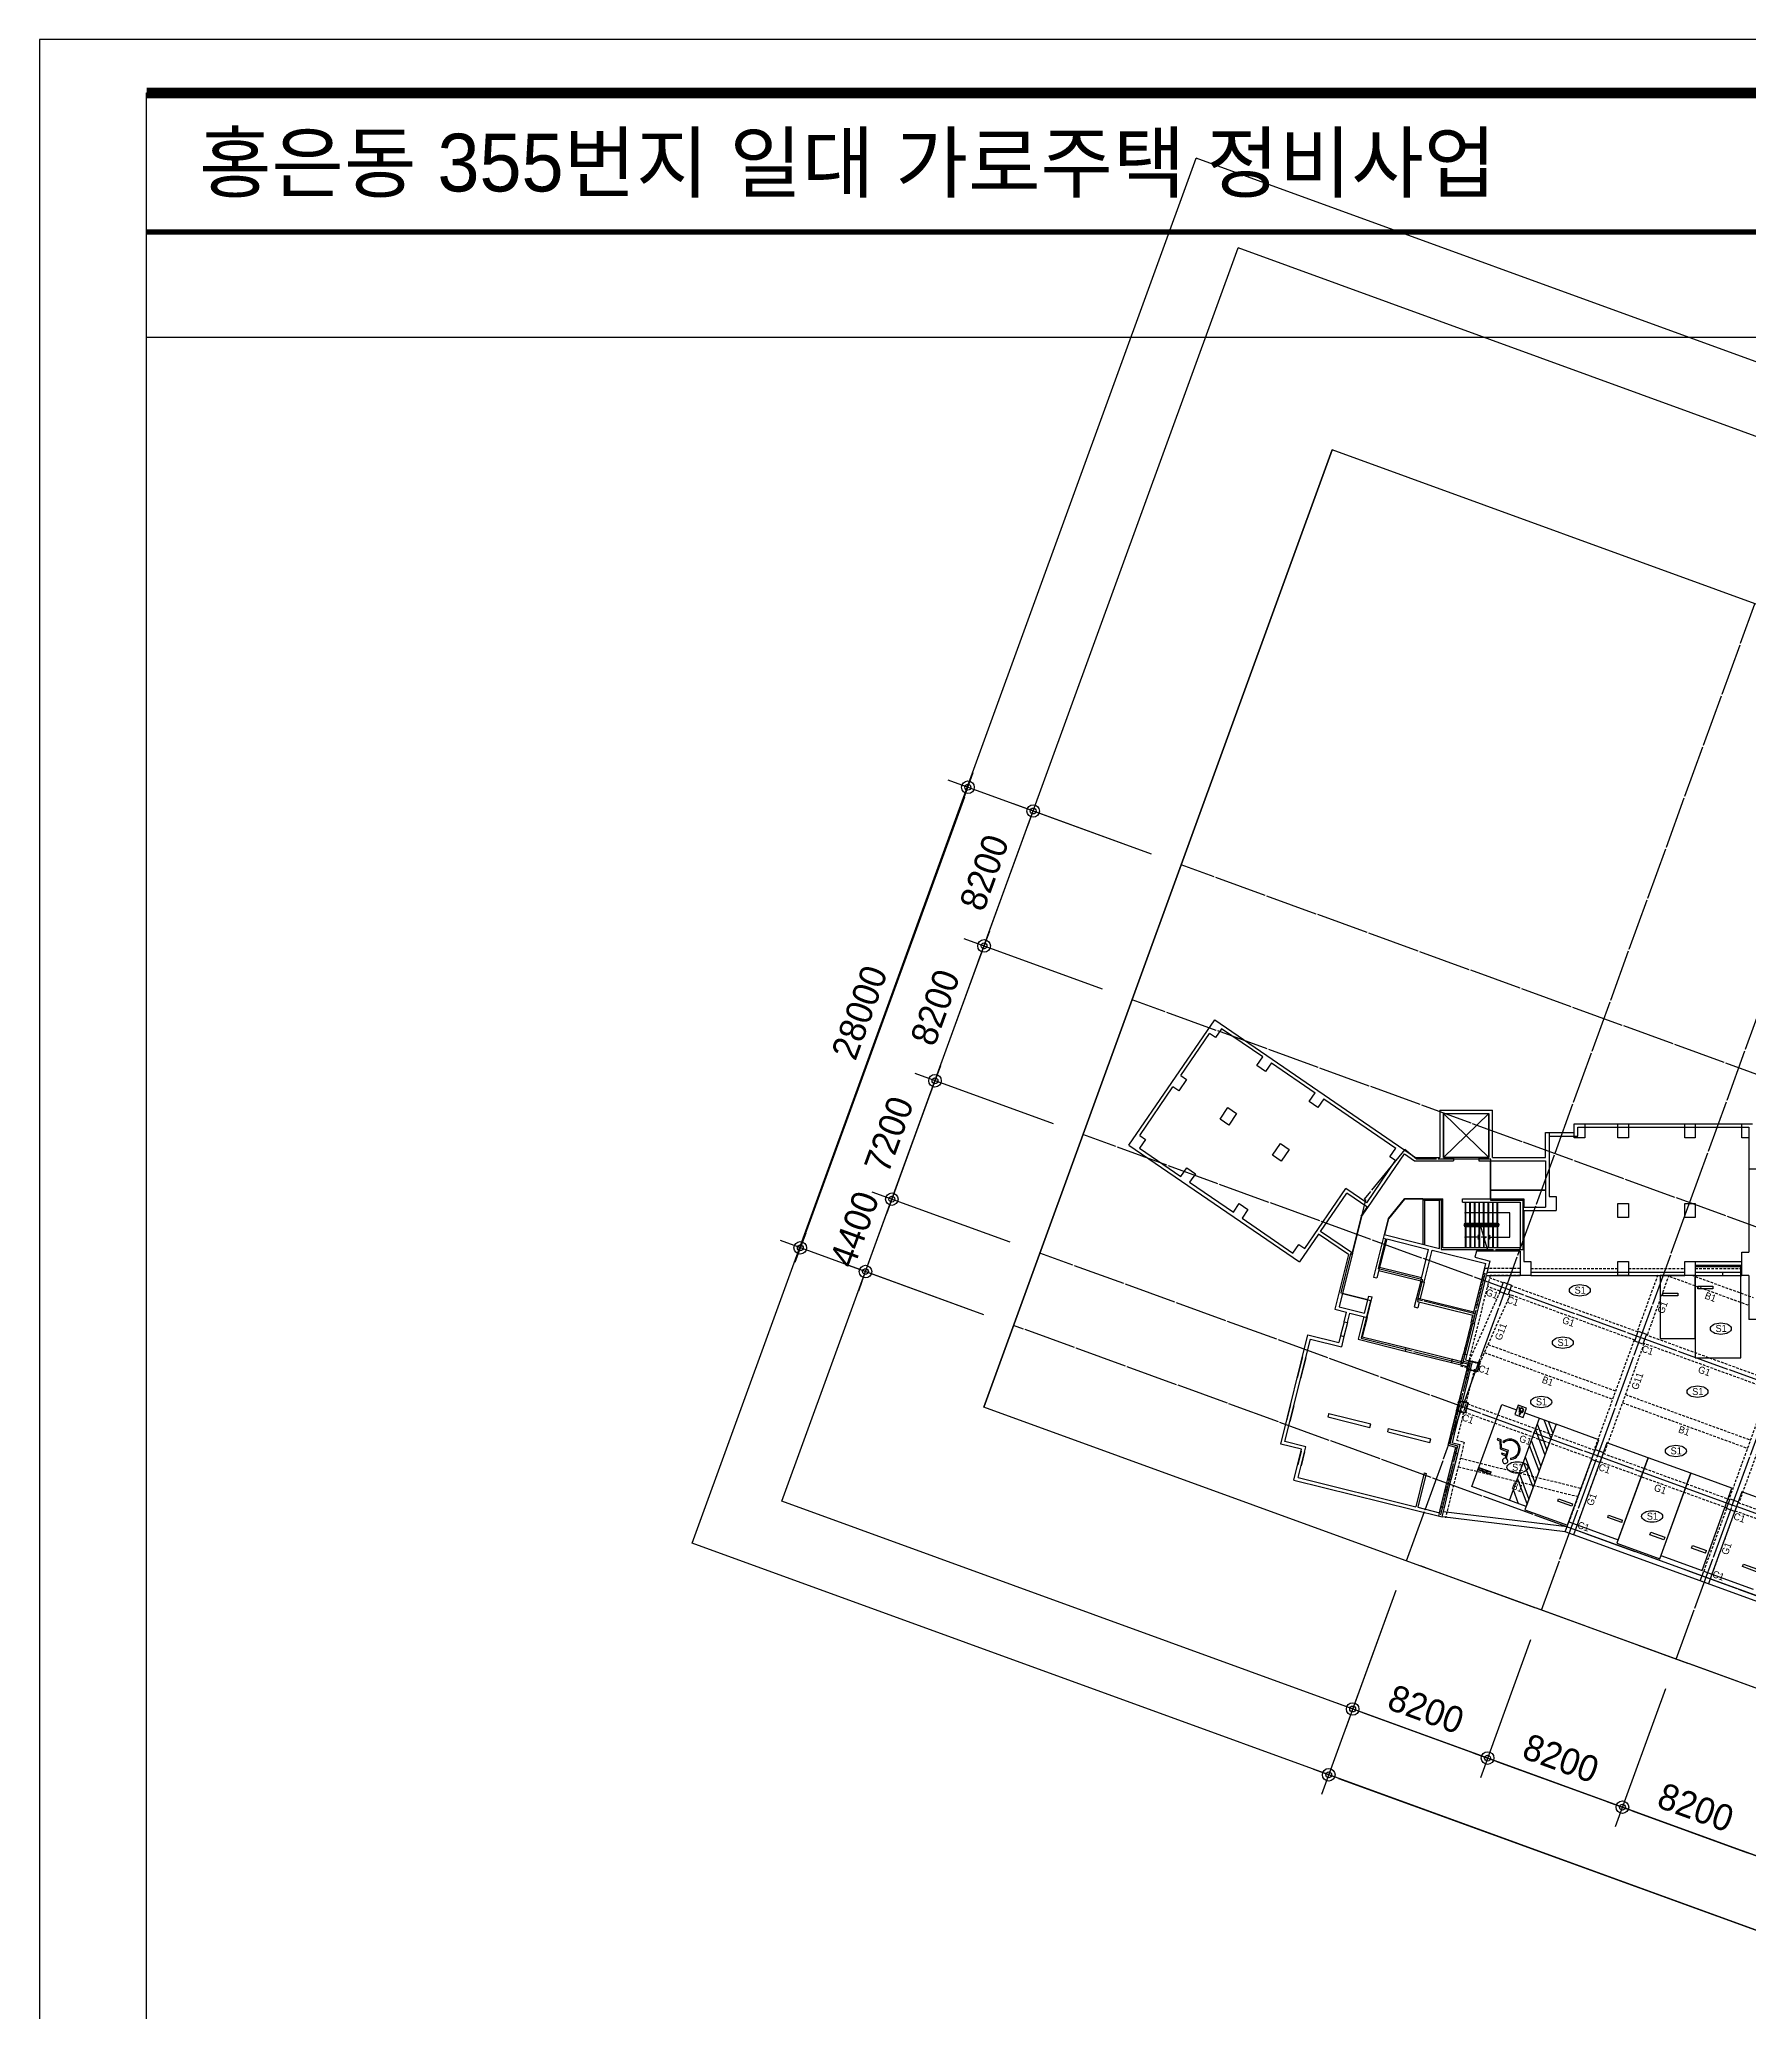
# Model space of a CAD drawing. Extents: x -1102843 to -854660, y -1929973 to -1754472.
# Drawn here: x -1102843 to -1005145, y -1867195 to -1754472 of the extents above; entities that cross this region are included whole.
import ezdxf
from ezdxf.enums import TextEntityAlignment as Align

# ---------------------------------------------------------------- set-up
doc = ezdxf.new("R2010")
doc.units = 0
doc.header["$LTSCALE"] = 100
doc.header["$MEASUREMENT"] = 0
for name, pattern in [('CEN', [62, 60, -1, 0, -1]), ('HID', [2.3, 1.5, -0.8]), ('HIDDEN', [0.375, 0.25, -0.125])]:
    doc.linetypes.add(name, pattern=pattern)
doc.layers.get('0').update_dxf_attribs({"linetype": 'CONTINUOUS'})
for name, color, linetype in [('!!0-BEAM', 6, 'HID'), ('!!0-BEAM-N', 1, 'HIDDEN'), ('!!0-Cen', 174, 'CEN'), ('!!0-COLUMN', 41, 'CONTINUOUS'), ('!!0-COLUMN-N', 2, 'CONTINUOUS'), ('!!0-END', 253, 'CONTINUOUS'), ('!!0-GIRDER', 3, 'HID'), ('!!0-GIRDER-N', 3, 'CONTINUOUS'), ('!!0-OPEN', 1, 'CONTINUOUS'), ('!!0-WALL', 2, 'CONTINUOUS'), ('000_주차라인', 251, 'CONTINUOUS'), ('7DIM', 7, 'CONTINUOUS'), ('Dim', 7, 'CONTINUOUS'), ('T-text', 3, 'CONTINUOUS'), ('TITLE-BOX', 5, 'CONTINUOUS')]:
    doc.layers.add(name, color=color, linetype=linetype)
for name, color, linetype, plot in [('!!0-비내력(경량_출력금지)', 91, 'CONTINUOUS', False), ('!!0-비내력벽(조적_출력금지)', 92, 'CONTINUOUS', False), ('DEFPOINT', 135, 'CONTINUOUS', False)]:
    doc.layers.add(name, color=color, linetype=linetype, plot=plot)
doc.layers.add('!!0-하부골조', color=5, linetype='HIDDEN', lineweight=50)
doc.styles.add('굴림', font='Gulim.ttf')

msp = doc.modelspace()

# ---------------------------------------------------------------- linework, layer by layer
at = {"layer": '!!0-BEAM'}
for p, q in [((-1009924, -1825064, 0), (-1005177, -1826792, 0)), ((-1008462, -1825064, 0), (-1004935, -1826348, 0)), ((-1020293, -1829485, 0), (-1012968, -1832150, 0)), ((-1020089, -1829027, 0), (-1012797, -1831681, 0)), ((-1012404, -1832356, 0), (-1005263, -1834955, 0)), ((-1012233, -1831886, 0), (-1005092, -1834485, 0)), ((-1014921, -1837739, 0), (-1021796, -1836025, 0)), ((-1014800, -1837254, 0), (-1021675, -1835540, 0))]:
    msp.add_line(p, q, dxfattribs=at)
at = {"layer": '!!0-Cen', "ltscale": 0.5}
for p, q in [((-1024741, -1841397, 0), (-1004835, -1786707, 0)), ((-1017035, -1844201, 0), (-997130, -1789511, 0)), ((-1009330, -1847006, 0), (-989424, -1792316, 0)), ((-904640, -1850029, 0), (-1037616, -1801630, 0)), ((-907445, -1857735, 0), (-1040421, -1809335, 0)), ((-910249, -1865440, 0), (-1043225, -1817041, 0)), ((-1024836, -1817898, 0), (-1027153, -1820718, 0)), ((-1024174, -1818442, 0), (-1024836, -1817898, 0)), ((-1019934, -1818442, 0), (-1024174, -1818442, 0)), ((-1019934, -1820802, 0), (-1019934, -1818442, 0)), ((-1027088, -1820772, 0), (-1027864, -1823887, 0)), ((-1027153, -1820718, 0), (-1027088, -1820772, 0)), ((-1025777, -1821840, 0), (-1024855, -1820717, 0)), ((-1024855, -1820717, 0), (-1023767, -1820717, 0)), ((-1023767, -1820717, 0), (-1023767, -1820767, 0)), ((-1023767, -1820767, 0), (-1022767, -1820767, 0)), ((-1022767, -1820767, 0), (-1022767, -1823602, 0)), ((-1018087, -1820802, 0), (-1019934, -1820802, 0)), ((-1018087, -1820802, 0), (-1018087, -1823602, 0)), ((-1018087, -1823602, 0), (-1018087, -1820802, 0)), ((-1026059, -1822972, 0), (-1025777, -1821840, 0)), ((-912712, -1872206, 0), (-1045688, -1823807, 0)), ((-1027937, -1823827, 0), (-1028500, -1826084, 0)), ((-1027864, -1823887, 0), (-1027937, -1823827, 0)), ((-1026343, -1824710, 0), (-1025919, -1823007, 0)), ((-1025919, -1823007, 0), (-1026059, -1822972, 0)), ((-1022767, -1823602, 0), (-1018087, -1823602, 0)), ((-1023811, -1825341, 0), (-1026343, -1824710, 0)), ((-1028500, -1826084, 0), (-1026792, -1826509, 0)), ((-1024093, -1826471, 0), (-1023811, -1825341, 0)), ((-1021493, -1829974), (-1020250, -1824992)), ((-1026792, -1826509, 0), (-1027331, -1828673, 0)), ((-1020823, -1827287, 0), (-1024093, -1826471, 0)), ((-991281, -1848291, 0), (-1047193, -1827941, 0)), ((-1021529, -1830120, 0), (-1020823, -1827287, 0)), ((-1027331, -1828673, 0), (-1021529, -1830120, 0)), ((-1022242, -1834714), (-1021085, -1830076)), ((-1021493, -1829974), (-1021085, -1830076)), ((-1022787, -1838762), (-1021805, -1834823)), ((-1022242, -1834714), (-1021805, -1834823)), ((-918358, -1880117, 0), (-1023951, -1841684, 0))]:
    msp.add_line(p, q, dxfattribs=at)
at = {"layer": '!!0-COLUMN'}
for p, q in [((-1035659, -1811482, 0), (-1035989, -1811256, 0)), ((-1035320, -1810986, 0), (-1035659, -1811482, 0)), ((-1037633, -1813657, 0), (-1037303, -1813883, 0)), ((-1033299, -1813097, 0), (-1032960, -1812602, 0)), ((-1032804, -1813436, 0), (-1033299, -1813097, 0)), ((-1032465, -1812941, 0), (-1032804, -1813436, 0)), ((-1037755, -1814543, 0), (-1038085, -1814317, 0)), ((-1037303, -1813883, 0), (-1037755, -1814543, 0)), ((-1030304, -1815148, 0), (-1029965, -1814653, 0)), ((-1035395, -1816158, 0), (-1034943, -1815498, 0)), ((-1034943, -1815498, 0), (-1034448, -1815837, 0)), ((-1034448, -1815837, 0), (-1034900, -1816497, 0)), ((-1029808, -1815487, 0), (-1030304, -1815148, 0)), ((-1029469, -1814992, 0), (-1029808, -1815487, 0)), ((-1039983, -1817089, 0), (-1039653, -1817315, 0)), ((-1034900, -1816497, 0), (-1035395, -1816158, 0)), ((-1015157, -1817222, 0), (-1015157, -1816422, 0)), ((-1015157, -1816422, 0), (-1014557, -1816422, 0)), ((-1014557, -1816422, 0), (-1014557, -1817222, 0)), ((-1012667, -1816422, 0), (-1012067, -1816422, 0)), ((-1012667, -1817222, 0), (-1012667, -1816422, 0)), ((-1012067, -1816422, 0), (-1012067, -1817222, 0)), ((-1008847, -1816422, 0), (-1008247, -1816422, 0)), ((-1008847, -1817222, 0), (-1008847, -1816422, 0)), ((-1008247, -1816422, 0), (-1008247, -1817222, 0)), ((-1005577, -1817222, 0), (-1005577, -1816422, 0)), ((-1005577, -1816422, 0), (-1004977, -1816422, 0)), ((-1039653, -1817315, 0), (-1039992, -1817810, 0)), ((-1032399, -1818209, 0), (-1031947, -1817549, 0)), ((-1031904, -1818548, 0), (-1032399, -1818209, 0)), ((-1031947, -1817549, 0), (-1031452, -1817888, 0)), ((-1031452, -1817888, 0), (-1031904, -1818548, 0)), ((-1025699, -1818300, 0), (-1025360, -1817805, 0)), ((-1014557, -1817222, 0), (-1015157, -1817222, 0)), ((-1012067, -1817222, 0), (-1012667, -1817222, 0)), ((-1008247, -1817222, 0), (-1008847, -1817222, 0)), ((-1005177, -1817222, 0), (-1005577, -1817222, 0)), ((-1037632, -1819426, 0), (-1037293, -1818931, 0)), ((-1037293, -1818931, 0), (-1036798, -1819270, 0)), ((-1036798, -1819270, 0), (-1037137, -1819765, 0)), ((-1025369, -1818526, 0), (-1025699, -1818300, 0)), ((-1034636, -1821477, 0), (-1034298, -1820982, 0)), ((-1034298, -1820982, 0), (-1033802, -1821321, 0)), ((-1033802, -1821321, 0), (-1034141, -1821816, 0)), ((-1016597, -1820582, 0), (-1016197, -1820582, 0)), ((-1016197, -1820582, 0), (-1016197, -1821382, 0)), ((-1012667, -1820982, 0), (-1012067, -1820982, 0)), ((-1012667, -1821782, 0), (-1012667, -1820982, 0)), ((-1012067, -1820982, 0), (-1012067, -1821782, 0)), ((-1008847, -1820982, 0), (-1008247, -1820982, 0)), ((-1008847, -1821782, 0), (-1008847, -1820982, 0)), ((-1008247, -1820982, 0), (-1008247, -1821782, 0)), ((-1012067, -1821782, 0), (-1012667, -1821782, 0)), ((-1008247, -1821782, 0), (-1008847, -1821782, 0)), ((-1031229, -1823810, 0), (-1030890, -1823315, 0)), ((-1030890, -1823315, 0), (-1030560, -1823541, 0)), ((-1005577, -1825092, 0), (-1005577, -1823752, 0)), ((-1005577, -1823752, 0), (-1005177, -1823752, 0)), ((-1018047, -1824292, 0), (-1017647, -1824292, 0)), ((-1017647, -1824292, 0), (-1017647, -1825092, 0)), ((-1012667, -1824292, 0), (-1012067, -1824292, 0)), ((-1012667, -1825092, 0), (-1012667, -1824292, 0)), ((-1012067, -1824292, 0), (-1012067, -1825092, 0)), ((-1008847, -1824292, 0), (-1008247, -1824292, 0)), ((-1008847, -1825092, 0), (-1008847, -1824292, 0)), ((-1008247, -1824292, 0), (-1008247, -1825092, 0)), ((-1019413, -1826027, 0), (-1019207, -1825463, 0)), ((-1018943, -1826198, 0), (-1019413, -1826027, 0)), ((-1019207, -1825463, 0), (-1018738, -1825634, 0)), ((-1018738, -1825634, 0), (-1018943, -1826198, 0)), ((-1017647, -1825092, 0), (-1018247, -1825092, 0)), ((-1012067, -1825092, 0), (-1012667, -1825092, 0)), ((-1008247, -1825092, 0), (-1008847, -1825092, 0)), ((-1005177, -1825092, 0), (-1005577, -1825092, 0)), ((-1011707, -1828832, 0), (-1011502, -1828268, 0)), ((-1011502, -1828268, 0), (-1011032, -1828439, 0)), ((-1004577, -1827592, 0), (-1005177, -1827592, 0)), ((-1011237, -1829003, 0), (-1011707, -1828832, 0)), ((-1011032, -1828439, 0), (-1011237, -1829003, 0)), ((-1014170, -1835597, 0), (-1013964, -1835034, 0)), ((-1013964, -1835034, 0), (-1013495, -1835205, 0)), ((-1013700, -1835768, 0), (-1014170, -1835597, 0)), ((-1013495, -1835205, 0), (-1013700, -1835768, 0)), ((-1015675, -1839732, 0), (-1015469, -1839168, 0)), ((-1015469, -1839168, 0), (-1014999, -1839339, 0)), ((-1014999, -1839339, 0), (-1015205, -1839903, 0)), ((-1015205, -1839903, 0), (-1015675, -1839732, 0)), ((-1007969, -1842537, 0), (-1007764, -1841973, 0)), ((-1007499, -1842708, 0), (-1007969, -1842537, 0)), ((-1007764, -1841973, 0), (-1007294, -1842144, 0)), ((-1007294, -1842144, 0), (-1007499, -1842708, 0))]:
    msp.add_line(p, q, dxfattribs=at)
at = {"layer": '!!0-END'}
for p, q in [((-1022634, -1815842, 0), (-1020034, -1815842, 0)), ((-1022634, -1818342, 0), (-1022634, -1815842, 0)), ((-1020034, -1815842, 0), (-1020034, -1818342, 0)), ((-1020034, -1818342, 0), (-1022634, -1818342, 0)), ((-1021367, -1820952, 0), (-1021397, -1820952, 0)), ((-1021397, -1820952, 0), (-1021397, -1822052, 0)), ((-1021367, -1820902, 0), (-1021367, -1822102, 0)), ((-1018835, -1821502, 0), (-1021367, -1821502, 0)), ((-1021107, -1820952, 0), (-1021137, -1820952, 0)), ((-1021137, -1820952, 0), (-1021137, -1822052, 0)), ((-1021107, -1820902, 0), (-1021107, -1822102, 0)), ((-1020847, -1820952, 0), (-1020877, -1820952, 0)), ((-1020877, -1820952, 0), (-1020877, -1822052, 0)), ((-1020847, -1820902, 0), (-1020847, -1822102, 0)), ((-1020587, -1820952, 0), (-1020617, -1820952, 0)), ((-1020617, -1820952, 0), (-1020617, -1822052, 0)), ((-1020587, -1820902, 0), (-1020587, -1822102, 0)), ((-1020327, -1820952, 0), (-1020357, -1820952, 0)), ((-1020357, -1820952, 0), (-1020357, -1822052, 0)), ((-1020327, -1820902, 0), (-1020327, -1822102, 0)), ((-1020067, -1820952, 0), (-1020097, -1820952, 0)), ((-1020097, -1820952, 0), (-1020097, -1822052, 0)), ((-1020067, -1820902, 0), (-1020067, -1822102, 0)), ((-1019807, -1820952, 0), (-1019837, -1820952, 0)), ((-1019837, -1820952, 0), (-1019837, -1822052, 0)), ((-1019807, -1820902, 0), (-1019807, -1822102, 0)), ((-1019547, -1820952, 0), (-1019577, -1820952, 0)), ((-1019577, -1820952, 0), (-1019577, -1822052, 0)), ((-1019547, -1820902, 0), (-1019547, -1822102, 0)), ((-1018835, -1822902, 0), (-1018835, -1821502, 0)), ((-1021397, -1822052, 0), (-1021367, -1822052, 0)), ((-1021367, -1822102, 0), (-1019547, -1822102, 0)), ((-1021367, -1822252, 0), (-1021367, -1822152, 0)), ((-1021367, -1822152, 0), (-1019547, -1822152, 0)), ((-1019547, -1822177, 0), (-1021367, -1822177, 0)), ((-1019547, -1822227, 0), (-1021367, -1822227, 0)), ((-1019547, -1822252, 0), (-1021367, -1822252, 0)), ((-1019547, -1822302, 0), (-1021367, -1822302, 0)), ((-1021367, -1823502, 0), (-1021367, -1822302, 0)), ((-1021337, -1822352, 0), (-1021367, -1822352, 0)), ((-1021337, -1823452, 0), (-1021337, -1822352, 0)), ((-1021137, -1822052, 0), (-1021107, -1822052, 0)), ((-1021107, -1822177, 0), (-1021107, -1822152, 0)), ((-1021107, -1822227, 0), (-1021107, -1822252, 0)), ((-1021107, -1823502, 0), (-1021107, -1822302, 0)), ((-1021077, -1822352, 0), (-1021107, -1822352, 0)), ((-1021077, -1823452, 0), (-1021077, -1822352, 0)), ((-1020877, -1822052, 0), (-1020847, -1822052, 0)), ((-1020847, -1822177, 0), (-1020847, -1822152, 0)), ((-1020847, -1822227, 0), (-1020847, -1822252, 0)), ((-1020847, -1823502, 0), (-1020847, -1822302, 0)), ((-1020817, -1822352, 0), (-1020847, -1822352, 0)), ((-1020817, -1823452, 0), (-1020817, -1822352, 0)), ((-1020617, -1822052, 0), (-1020587, -1822052, 0)), ((-1020587, -1822177, 0), (-1020587, -1822152, 0)), ((-1020587, -1822227, 0), (-1020587, -1822252, 0)), ((-1020587, -1823502, 0), (-1020587, -1822302, 0)), ((-1020557, -1822352, 0), (-1020587, -1822352, 0)), ((-1020557, -1823452, 0), (-1020557, -1822352, 0)), ((-1020333, -1822852, 0), (-1020538, -1822177, 0)), ((-1020357, -1822052, 0), (-1020327, -1822052, 0)), ((-1020327, -1822177, 0), (-1020327, -1822152, 0)), ((-1020327, -1822227, 0), (-1020327, -1822252, 0)), ((-1020327, -1823502, 0), (-1020327, -1822302, 0)), ((-1020297, -1822352, 0), (-1020327, -1822352, 0)), ((-1020297, -1823452, 0), (-1020297, -1822352, 0)), ((-1020097, -1822052, 0), (-1020067, -1822052, 0)), ((-1020067, -1822177, 0), (-1020067, -1822152, 0)), ((-1020067, -1822227, 0), (-1020067, -1822252, 0)), ((-1020067, -1823502, 0), (-1020067, -1822302, 0)), ((-1020037, -1822352, 0), (-1020067, -1822352, 0)), ((-1020037, -1823452, 0), (-1020037, -1822352, 0)), ((-1019837, -1822052, 0), (-1019807, -1822052, 0)), ((-1019807, -1822177, 0), (-1019807, -1822152, 0)), ((-1019807, -1822227, 0), (-1019807, -1822252, 0)), ((-1019807, -1823502, 0), (-1019807, -1822302, 0)), ((-1019777, -1822352, 0), (-1019807, -1822352, 0)), ((-1019777, -1823452, 0), (-1019777, -1822352, 0)), ((-1019577, -1822052, 0), (-1019547, -1822052, 0)), ((-1019547, -1822152, 0), (-1019547, -1822252, 0)), ((-1019547, -1823502, 0), (-1019547, -1822302, 0)), ((-1019517, -1822352, 0), (-1019547, -1822352, 0)), ((-1019517, -1823452, 0), (-1019517, -1822352, 0)), ((-1020587, -1822902, 0), (-1021367, -1822902, 0)), ((-1021367, -1823452, 0), (-1021337, -1823452, 0)), ((-1021107, -1823452, 0), (-1021077, -1823452, 0)), ((-1020847, -1823452, 0), (-1020817, -1823452, 0)), ((-1020637, -1822790, 0), (-1020665, -1822802, 0)), ((-1020665, -1822802, 0), (-1020620, -1822902, 0)), ((-1020620, -1822902, 0), (-1020665, -1823001, 0)), ((-1020665, -1823001, 0), (-1020637, -1823014, 0)), ((-1020587, -1822902, 0), (-1020637, -1822790, 0)), ((-1020637, -1823014, 0), (-1020587, -1822902, 0)), ((-1020587, -1823452, 0), (-1020557, -1823452, 0)), ((-1020467, -1822902, 0), (-1020333, -1822852, 0)), ((-1020167, -1822902, 0), (-1020467, -1822902, 0)), ((-1020327, -1823452, 0), (-1020297, -1823452, 0)), ((-1020302, -1822952, 0), (-1020167, -1822902, 0)), ((-1020112, -1823577, 0), (-1020302, -1822952, 0)), ((-1020067, -1822902, 0), (-1020017, -1822790, 0)), ((-1020067, -1822902, 0), (-1018835, -1822902, 0)), ((-1020017, -1823014, 0), (-1020067, -1822902, 0)), ((-1020067, -1823452, 0), (-1020037, -1823452, 0)), ((-1019990, -1822802, 0), (-1020035, -1822902, 0)), ((-1020035, -1822902, 0), (-1019990, -1823001, 0)), ((-1020017, -1822790, 0), (-1019990, -1822802, 0)), ((-1019990, -1823001, 0), (-1020017, -1823014, 0)), ((-1019807, -1823452, 0), (-1019777, -1823452, 0)), ((-1019547, -1823452, 0), (-1019517, -1823452, 0))]:
    msp.add_line(p, q, dxfattribs=at)
for centre in [(-1021367, -1821502, 0), (-1021367, -1822902, 0)]:
    msp.add_circle(centre, 30, dxfattribs=at)
for centre, radius, start, end in [((-1021367, -1822202, 0), 100, 90, 270), ((-1021367, -1822202, 0), 50, 90, 270), ((-1019547, -1822202, 0), 100, 270, 90), ((-1019547, -1822202, 0), 50, 270, 90)]:
    msp.add_arc(centre, radius, start, end, dxfattribs=at)
at = {"layer": '!!0-GIRDER'}
for p, q in [((-1020279, -1824692, 0), (-1021662, -1830241, 0)), ((-1018247, -1824692, 0), (-1020279, -1824692, 0)), ((-1017647, -1824692, 0), (-1012667, -1824692, 0)), ((-1012067, -1824692, 0), (-1008847, -1824692, 0)), ((-1008247, -1824692, 0), (-1005577, -1824692, 0)), ((-1019966, -1825092, 0), (-1021178, -1829950, 0)), ((-1019413, -1826027, 0), (-1021158, -1829955, 0)), ((-1019395, -1825980, 0), (-1020122, -1825716, 0)), ((-1019224, -1825510, 0), (-1020000, -1825228, 0)), ((-1018247, -1825092, 0), (-1019966, -1825092, 0)), ((-1011519, -1828315, 0), (-1018755, -1825681, 0)), ((-1017647, -1825092, 0), (-1012667, -1825092, 0)), ((-1012067, -1825092, 0), (-1008847, -1825092, 0)), ((-1010390, -1825067, 0), (-1011566, -1828298, 0)), ((-1009751, -1825067, 0), (-1011002, -1828503, 0)), ((-1008247, -1825092, 0), (-1005577, -1825092, 0)), ((-1018827, -1826187, 0), (-1020589, -1830151, 0)), ((-1011690, -1828785, 0), (-1018926, -1826151, 0)), ((-1011737, -1828768, 0), (-1014029, -1835063, 0)), ((-1011173, -1828973, 0), (-1013465, -1835269, 0)), ((-1003985, -1831589, 0), (-1011220, -1828956, 0)), ((-1003813, -1831119, 0), (-1011049, -1828486, 0)), ((-1021279, -1830440, 0), (-1022363, -1834787, 0)), ((-1020867, -1830440, 0), (-1021878, -1834495, 0)), ((-1021662, -1830241, 0), (-1021255, -1830343, 0)), ((-1021178, -1829950, 0), (-1020770, -1830051, 0)), ((-1004031, -1831572, 0), (-1006323, -1837868, 0)), ((-1013982, -1835081, 0), (-1021260, -1832431, 0)), ((-1003468, -1831777, 0), (-1005759, -1838073, 0)), ((-1014153, -1835550, 0), (-1021382, -1832919)), ((-1021926, -1834896, 0), (-1022908, -1838835, 0)), ((-1021441, -1834604, 0), (-1022520, -1838932, 0)), ((-1022363, -1834787, 0), (-1021926, -1834896, 0)), ((-1021878, -1834495, 0), (-1021441, -1834604, 0)), ((-1014170, -1835597, 0), (-1015469, -1839168, 0)), ((-1013700, -1835768, 0), (-1014999, -1839339, 0)), ((-1013683, -1835721, 0), (-1006447, -1838355, 0)), ((-1013512, -1835252, 0), (-1006276, -1837885, 0)), ((-1006464, -1838402, 0), (-1007764, -1841973, 0)), ((-1005806, -1838056, 0), (-998571, -1840690, 0)), ((-1005994, -1838573, 0), (-1007294, -1842144, 0)), ((-1005977, -1838526, 0), (-998742, -1841160, 0))]:
    msp.add_line(p, q, dxfattribs=at)
at = {"layer": '!!0-OPEN'}
for p, q in [((-1020034, -1818342, 0), (-1022634, -1815842, 0)), ((-1022634, -1818342, 0), (-1020034, -1815842, 0))]:
    msp.add_line(p, q, dxfattribs=at)
at = {"layer": '!!0-WALL'}
for p, q in [((-1040600, -1817636, 0), (-1035702, -1810482, 0)), ((-1037633, -1813657, 0), (-1035989, -1811256, 0)), ((-1035702, -1810482, 0), (-1024222, -1818342, 0)), ((-1032960, -1812602, 0), (-1035320, -1810986, 0)), ((-1032465, -1812941, 0), (-1029965, -1814653, 0)), ((-1039983, -1817089, 0), (-1038085, -1814317, 0)), ((-1029469, -1814992, 0), (-1025360, -1817805, 0)), ((-1022834, -1815642, 0), (-1022834, -1818342, 0)), ((-1022834, -1815642, 0), (-1019834, -1815642, 0)), ((-1022634, -1815842, 0), (-1022634, -1818342, 0)), ((-1022634, -1815842, 0), (-1020034, -1815842, 0)), ((-1020034, -1818342, 0), (-1020034, -1815842, 0)), ((-1019834, -1818342, 0), (-1019834, -1815642, 0)), ((-1016797, -1818342, 0), (-1016797, -1816922, 0)), ((-1016797, -1816922, 0), (-1016597, -1816922, 0)), ((-1016597, -1816922), (-1015157, -1816922)), ((-1016597, -1816922), (-1015157, -1816922)), ((-1016597, -1816922, 0), (-1016597, -1820582, 0)), ((-1015157, -1816922), (-1015157, -1816422)), ((-1015157, -1816422), (-1004977, -1816422)), ((-1015157, -1816922), (-1015157, -1816422)), ((-1015157, -1816422), (-1004977, -1816422)), ((-1014957, -1817122), (-1014957, -1816622)), ((-1014957, -1816622), (-1005177, -1816622)), ((-1014557, -1816622), (-1012667, -1816622)), ((-1012067, -1816622), (-1008847, -1816622)), ((-1008247, -1816622), (-1005577, -1816622)), ((-1005177, -1816622), (-1005177, -1819002)), ((-1040600, -1817636, 0), (-1030847, -1824314, 0)), ((-1039992, -1817810, 0), (-1037632, -1819426, 0)), ((-1026961, -1821205, 0), (-1024865, -1818144, 0)), ((-1024865, -1818144, 0), (-1024284, -1818542, 0)), ((-1016597, -1817122), (-1014957, -1817122)), ((-1005177, -1817222, 0), (-1005177, -1823752, 0)), ((-1027013, -1820927, 0), (-1025369, -1818526, 0)), ((-1024284, -1818542, 0), (-1022054, -1818542, 0)), ((-1024222, -1818342, 0), (-1022834, -1818342, 0)), ((-1022634, -1818342, 0), (-1022054, -1818342, 0)), ((-1022054, -1818342, 0), (-1022054, -1818542, 0)), ((-1020614, -1818342, 0), (-1020034, -1818342, 0)), ((-1020614, -1818342, 0), (-1020614, -1818542, 0)), ((-1020614, -1818542, 0), (-1016797, -1818542, 0)), ((-1019834, -1818342, 0), (-1016797, -1818342, 0)), ((-1016797, -1818542, 0), (-1016797, -1821182, 0)), ((-1005177, -1819002), (-998277, -1819002)), ((-1037137, -1819765, 0), (-1034636, -1821477, 0)), ((-1030560, -1823541, 0), (-1028210, -1820108, 0)), ((-1029649, -1822565, 0), (-1028157, -1820386, 0)), ((-1027013, -1820927, 0), (-1028210, -1820108, 0)), ((-1026961, -1821205, 0), (-1028157, -1820386, 0)), ((-1022867, -1823541, 0), (-1022867, -1820702, 0)), ((-1022867, -1820702, 0), (-1022667, -1820702, 0)), ((-1022667, -1823502, 0), (-1022667, -1820702, 0)), ((-1021547, -1820902, 0), (-1021547, -1820702, 0)), ((-1021547, -1820702, 0), (-1018047, -1820702, 0)), ((-1021547, -1820902, 0), (-1018247, -1820902, 0)), ((-1018247, -1820902, 0), (-1018247, -1821182, 0)), ((-1018247, -1821182, 0), (-1018247, -1823502, 0)), ((-1018047, -1820702, 0), (-1018047, -1821182, 0)), ((-1018047, -1821182, 0), (-1016797, -1821182, 0)), ((-1018047, -1821382, 0), (-1018047, -1824292, 0)), ((-1018047, -1821382, 0), (-1016197, -1821382, 0)), ((-1034141, -1821816, 0), (-1031229, -1823810, 0)), ((-1027830, -1823810, 0), (-1029649, -1822565, 0)), ((-1029762, -1822730, 0), (-1030847, -1824314, 0)), ((-1028057, -1823896, 0), (-1029762, -1822730, 0)), ((-1027830, -1823810, 0), (-1028594, -1826874, 0)), ((-1026021, -1822754, 0), (-1026625, -1825180, 0)), ((-1025875, -1822997, 0), (-1026431, -1825229, 0)), ((-1026021, -1822754, 0), (-1022867, -1823541, 0)), ((-1025875, -1822997, 0), (-1023478, -1823594, 0)), ((-1023932, -1825414, 0), (-1023478, -1823594, 0)), ((-1023738, -1825462, 0), (-1023284, -1823643, 0)), ((-1023284, -1823643, 0), (-1020208, -1824410, 0)), ((-1018247, -1823502, 0), (-1022667, -1823502, 0)), ((-1020753, -1823702, 0), (-1020839, -1824046, 0)), ((-1018247, -1823702, 0), (-1020753, -1823702, 0)), ((-1018247, -1823702, 0), (-1018247, -1825092, 0)), ((-1028057, -1823896, 0), (-1028836, -1827020, 0)), ((-1020839, -1824046, 0), (-1019966, -1824264, 0)), ((-1020346, -1824963, 0), (-1020208, -1824410, 0)), ((-1020346, -1824963, 0), (-1020152, -1825011, 0)), ((-1020152, -1825011, 0), (-1019966, -1824264, 0)), ((-1026625, -1825180, 0), (-1026431, -1825229, 0)), ((-1023932, -1825414, 0), (-1023738, -1825462, 0)), ((-1005177, -1825092, 0), (-1005177, -1827592, 0)), ((-1028836, -1827020, 0), (-1028176, -1827185, 0)), ((-1028594, -1826874, 0), (-1027138, -1827237, 0)), ((-1028312, -1827728, 0), (-1028176, -1827185, 0)), ((-1028118, -1827776, 0), (-1027982, -1827233, 0)), ((-1027982, -1827233, 0), (-1026993, -1827480, 0)), ((-1027138, -1827237, 0), (-1026896, -1826267, 0)), ((-1026993, -1827480, 0), (-1026702, -1826315, 0)), ((-1026896, -1826267, 0), (-1026702, -1826315, 0)), ((-1024068, -1826374, 0), (-1024117, -1826568, 0)), ((-1024117, -1826568, 0), (-1020944, -1827359, 0)), ((-1024068, -1826374, 0), (-1020896, -1827165, 0)), ((-1020896, -1827165, 0), (-1020787, -1826729, 0)), ((-1020859, -1827844, 0), (-1020593, -1826777, 0)), ((-1020787, -1826729, 0), (-1020593, -1826777, 0)), ((-1028312, -1827728), (-1028510, -1828524)), ((-1028118, -1827776), (-1028316, -1828572)), ((-1028312, -1827728, 0), (-1028118, -1827776, 0)), ((-1021053, -1827796, 0), (-1020944, -1827359, 0)), ((-1021053, -1827796, 0), (-1020859, -1827844, 0)), ((-1031931, -1834720, 0), (-1030375, -1828481, 0)), ((-1031689, -1834574, 0), (-1030230, -1828724, 0)), ((-1030375, -1828481, 0), (-1028609, -1828921, 0)), ((-1030230, -1828724, 0), (-1028464, -1829164, 0)), ((-1028510, -1828524, 0), (-1028609, -1828921, 0)), ((-1028510, -1828524, 0), (-1028316, -1828572, 0)), ((-1028316, -1828572, 0), (-1028464, -1829164, 0)), ((-1024775, -1829208, 0), (-1024823, -1829402, 0)), ((-1024823, -1829402, 0), (-1022165, -1830064, 0)), ((-1024775, -1829208, 0), (-1022116, -1829870, 0)), ((-1030690, -1829742), (-1030985, -1830926)), ((-1030496, -1829791), (-1030791, -1830975)), ((-1022165, -1830064, 0), (-1022116, -1829870, 0)), ((-1021614, -1830047, 0), (-1021493, -1829562, 0)), ((-1021614, -1830047, 0), (-1021206, -1830149, 0)), ((-1021493, -1829562, 0), (-1021299, -1829610, 0)), ((-1021388, -1830877, 0), (-1021206, -1830149, 0)), ((-1021299, -1829610, 0), (-1021372, -1829901, 0)), ((-1021372, -1829901, 0), (-1020964, -1830003, 0)), ((-1021279, -1830440, 0), (-1021158, -1829955, 0)), ((-1020697, -1830585, 0), (-1021279, -1830440, 0)), ((-1021194, -1830925, 0), (-1020964, -1830003, 0)), ((-1021158, -1829955, 0), (-1020576, -1830100, 0)), ((-1020576, -1830100, 0), (-1020697, -1830585, 0)), ((-1021388, -1830877, 0), (-1021194, -1830925, 0)), ((-1031372, -1832479, 0), (-1031595, -1833371, 0)), ((-1031178, -1832527, 0), (-1031401, -1833420, 0)), ((-1021873, -1832822), (-1021728, -1832240)), ((-1021388, -1832943), (-1021873, -1832822)), ((-1021728, -1832240), (-1021243, -1832361)), ((-1021243, -1832361), (-1021388, -1832943)), ((-1029187, -1832972, 0), (-1029235, -1833166, 0)), ((-1029235, -1833166, 0), (-1026833, -1833765, 0)), ((-1029187, -1832972, 0), (-1026785, -1833571, 0)), ((-1026834, -1833765, 0), (-1026786, -1833571, 0)), ((-1025815, -1834019, 0), (-1025766, -1833825, 0)), ((-1025766, -1833825, 0), (-1023355, -1834426, 0)), ((-1030737, -1835018, 0), (-1031931, -1834720, 0)), ((-1030495, -1834872, 0), (-1031689, -1834574, 0)), ((-1031175, -1836774, 0), (-1030737, -1835018, 0)), ((-1030762, -1835115), (-1030960, -1835910)), ((-1030933, -1836628, 0), (-1030495, -1834872, 0)), ((-1025815, -1834019, 0), (-1023403, -1834620, 0)), ((-1023403, -1834620, 0), (-1023355, -1834426, 0)), ((-1022363, -1834787, 0), (-1022191, -1834098, 0)), ((-1022363, -1834787, 0), (-1021926, -1834896, 0)), ((-1022191, -1834098, 0), (-1021997, -1834146, 0)), ((-1022120, -1834641, 0), (-1021997, -1834146, 0)), ((-1022120, -1834641, 0), (-1021684, -1834750, 0)), ((-1022008, -1835226, 0), (-1021926, -1834896, 0)), ((-1021814, -1835274, 0), (-1021684, -1834750, 0)), ((-1030568, -1835163), (-1030766, -1835959)), ((-1022008, -1835226, 0), (-1021814, -1835274, 0)), ((-1031175, -1836774, 0), (-1022714, -1838883, 0)), ((-1030933, -1836628, 0), (-1024218, -1838302, 0)), ((-1023735, -1836362, 0), (-1024218, -1838302, 0)), ((-1023618, -1836391, 0), (-1024102, -1838331, 0)), ((-1023735, -1836362, 0), (-1023618, -1836391, 0)), ((-1022529, -1837312, 0), (-1022376, -1836700, 0)), ((-1022335, -1837360, 0), (-1022529, -1837312, 0)), ((-1022376, -1836700, 0), (-1022182, -1836749, 0)), ((-1022335, -1837360, 0), (-1022182, -1836749, 0)), ((-1024102, -1838331, 0), (-1022860, -1838641, 0)), ((-1022860, -1838641, 0), (-1022775, -1838301, 0)), ((-1022581, -1838350, 0), (-1022775, -1838301, 0)), ((-1022714, -1838883, 0), (-1022581, -1838350, 0)), ((-1006464, -1838402, 0), (-1006259, -1837838, 0)), ((-1005994, -1838573, 0), (-1006464, -1838402, 0)), ((-1006259, -1837838, 0), (-1005789, -1838009, 0)), ((-1005789, -1838009, 0), (-1005994, -1838573, 0)), ((-1015675, -1839732, 0), (-1022714, -1838883)), ((-1015569, -1839443, 0), (-1022641, -1838590)), ((-968361, -1856634, 0), (-1015102, -1839621, 0)), ((-918886, -1874960, 0), (-1015205, -1839903, 0))]:
    msp.add_line(p, q, dxfattribs=at)
at = {"layer": '!!0-비내력(경량_출력금지)'}
for p, q in [((-1019949, -1820702, 0), (-1019949, -1818542, 0)), ((-1019919, -1820702, 0), (-1019919, -1818542, 0)), ((-1019949, -1820187, 0), (-1016797, -1820187, 0)), ((-1019919, -1820217, 0), (-1016797, -1820217, 0)), ((-1027334, -1821697, 0), (-1026986, -1821188, 0)), ((-1027306, -1821709, 0), (-1026961, -1821205, 0)), ((-1024862, -1820702, 0), (-1025791, -1821833, 0)), ((-1024848, -1820732, 0), (-1025763, -1821846, 0)), ((-1023812, -1820702, 0), (-1024862, -1820702, 0)), ((-1023812, -1820732, 0), (-1024848, -1820732, 0)), ((-1027334, -1821697, 0), (-1027850, -1823769, 0)), ((-1027306, -1821709, 0), (-1027825, -1823790, 0)), ((-1025791, -1821833, 0), (-1026021, -1822754, 0)), ((-1025763, -1821846, 0), (-1025992, -1822762, 0)), ((-1028399, -1826093, 0), (-1026944, -1826456, 0)), ((-1028406, -1826122, 0), (-1026951, -1826485, 0))]:
    msp.add_line(p, q, dxfattribs=at)
at = {"layer": '!!0-비내력벽(조적_출력금지)'}
for p, q in [((-1022867, -1820722, 0), (-1023812, -1820722, 0)), ((-1023812, -1820722, 0), (-1023812, -1823305, 0)), ((-1022867, -1820812, 0), (-1023722, -1820812, 0)), ((-1023722, -1820812, 0), (-1023722, -1823327, 0)), ((-1023932, -1825414, 0), (-1026329, -1824816, 0)), ((-1023884, -1825220, 0), (-1026280, -1824622, 0)), ((-1020787, -1826729), (-1020346, -1824963)), ((-1020122, -1824892), (-1018247, -1824892)), ((-1017647, -1824892, 0), (-1008847, -1824892, 0)), ((-1017647, -1824892, 0), (-1012667, -1824892, 0)), ((-1010947, -1824892, 0), (-1008847, -1824892, 0)), ((-1008247, -1824292, 0), (-1005577, -1824292, 0)), ((-1008247, -1824492, 0), (-1005577, -1824492, 0)), ((-1008247, -1824892, 0), (-1005577, -1824892, 0)), ((-1006697, -1824892, 0), (-1006697, -1825092, 0)), ((-1023932, -1825414, 0), (-1024298, -1826884, 0)), ((-1023738, -1825462, 0), (-1023971, -1826399, 0)), ((-1020593, -1826777), (-1020172, -1825092)), ((-1020172, -1825092), (-1018247, -1825092)), ((-1017647, -1825092, 0), (-1008847, -1825092, 0)), ((-1017647, -1825092, 0), (-1008847, -1825092, 0)), ((-1017647, -1825092, 0), (-1012667, -1825092, 0)), ((-1010947, -1825092, 0), (-1008847, -1825092, 0)), ((-1008247, -1825092, 0), (-1005577, -1825092, 0)), ((-1024298, -1826884, 0), (-1024104, -1826932, 0)), ((-1024020, -1826593, 0), (-1024104, -1826932, 0)), ((-1027187, -1827431, 0), (-1027511, -1828732, 0)), ((-1026993, -1827480, 0), (-1027268, -1828586, 0)), ((-1021053, -1827796), (-1021493, -1829562)), ((-1020859, -1827844), (-1021299, -1829610)), ((-1027511, -1828732, 0), (-1024823, -1829402, 0)), ((-1027268, -1828586, 0), (-1024775, -1829208, 0)), ((-1022165, -1830064, 0), (-1021243, -1830294, 0)), ((-1022116, -1829870, 0), (-1021602, -1829999, 0)), ((-1022191, -1834098), (-1021388, -1830877)), ((-1021997, -1834146), (-1021194, -1830925)), ((-1022376, -1836700), (-1022008, -1835226)), ((-1022182, -1836749), (-1021814, -1835274)), ((-1022775, -1838301), (-1022529, -1837312)), ((-1022581, -1838350), (-1022335, -1837360))]:
    msp.add_line(p, q, dxfattribs=at)
at = {"layer": '!!0-하부골조', "ltscale": 4}
for p, q in [((-1021279, -1830440, 0), (-1021158, -1829955, 0)), ((-1020697, -1830585, 0), (-1021279, -1830440, 0)), ((-1021158, -1829955, 0), (-1020576, -1830100, 0)), ((-1020576, -1830100, 0), (-1020697, -1830585, 0)), ((-1021873, -1832822), (-1021728, -1832240)), ((-1021388, -1832943), (-1021873, -1832822)), ((-1021728, -1832240), (-1021243, -1832361)), ((-1021243, -1832361), (-1021388, -1832943))]:
    msp.add_line(p, q, dxfattribs=at)
for centre in [(-1014839, -1825935, 0), (-1006786, -1828122, 0), (-1015812, -1828927, 0), (-1008119, -1831727, 0), (-1017046, -1832316), (-1009352, -1835116), (-1018405, -1836051), (-1010712, -1838851)]:
    msp.add_ellipse(centre, major_axis=(598, 0), ratio=0.5467853)
at = {"layer": '000_주차라인'}
for p, q in [((-1008247, -1824592, 0), (-1008247, -1829792, 0)), ((-1005647, -1824592, 0), (-1008247, -1824592, 0)), ((-1005647, -1829792, 0), (-1005647, -1824592, 0)), ((-1008097, -1825842, 0), (-1008097, -1825692, 0)), ((-1008097, -1825692, 0), (-1007247, -1825692, 0)), ((-1007247, -1825842, 0), (-1008097, -1825842, 0)), ((-1007247, -1825692, 0), (-1007247, -1825842, 0)), ((-1008247, -1829792, 0), (-1005647, -1829792, 0)), ((-1016202, -1833581, 0), (-1017981, -1838467, 0)), ((-1013759, -1834470, 0), (-1016202, -1833581, 0)), ((-1015538, -1839356, 0), (-1013759, -1834470, 0)), ((-1010940, -1835496, 0), (-1012719, -1840382, 0)), ((-1008497, -1836385, 0), (-1010940, -1835496, 0)), ((-1010275, -1841271, 0), (-1008497, -1836385, 0)), ((-1017981, -1838467, 0), (-1015538, -1839356, 0)), ((-1016101, -1837980, 0), (-1016050, -1837840, 0)), ((-1015302, -1838271, 0), (-1016101, -1837980, 0)), ((-1016050, -1837840, 0), (-1015251, -1838130, 0)), ((-1015251, -1838130, 0), (-1015302, -1838271, 0)), ((-1012719, -1840382, 0), (-1010275, -1841271, 0)), ((-1010839, -1839896, 0), (-1010788, -1839755, 0)), ((-1010040, -1840187, 0), (-1010839, -1839896, 0)), ((-1010788, -1839755, 0), (-1009989, -1840046, 0)), ((-1009989, -1840046, 0), (-1010040, -1840187, 0))]:
    msp.add_line(p, q, dxfattribs=at)
at = {"layer": '000_주차라인', "linetype": 'Continuous'}
for p, q in [((-1008247, -1825092, 0), (-1010247, -1825092, 0)), ((-1010247, -1825092, 0), (-1010247, -1828692, 0)), ((-1010097, -1826242, 0), (-1010097, -1826092, 0)), ((-1010097, -1826092, 0), (-1009247, -1826092, 0)), ((-1009247, -1826092, 0), (-1009247, -1826242, 0)), ((-1008247, -1828692, 0), (-1008247, -1825092, 0)), ((-1009247, -1826242, 0), (-1010097, -1826242, 0)), ((-1010247, -1828692, 0), (-1008247, -1828692, 0)), ((-1021013, -1837150, 0), (-1019303, -1832452, 0)), ((-1019303, -1832452, 0), (-1018458, -1832760, 0)), ((-1018358, -1832487, 0), (-1018557, -1833032, 0)), ((-1017889, -1832658, 0), (-1018358, -1832487, 0)), ((-1018331, -1832632, 0), (-1018332, -1832660, 0)), ((-1018331, -1832632, 0), (-1018332, -1832660, 0)), ((-1018332, -1832660, 0), (-1018310, -1832661, 0)), ((-1018332, -1832660, 0), (-1018310, -1832661, 0)), ((-1018281, -1832633, 0), (-1018331, -1832632, 0)), ((-1018281, -1832633, 0), (-1018331, -1832632, 0)), ((-1018307, -1832845, 0), (-1018317, -1832873, 0)), ((-1018307, -1832845, 0), (-1018317, -1832873, 0)), ((-1018310, -1832661, 0), (-1018313, -1832785, 0)), ((-1018310, -1832661, 0), (-1018313, -1832785, 0)), ((-1018313, -1832785, 0), (-1018209, -1832840, 0)), ((-1018313, -1832785, 0), (-1018209, -1832840, 0)), ((-1018222, -1832876, 0), (-1018307, -1832845, 0)), ((-1018222, -1832876, 0), (-1018307, -1832845, 0)), ((-1018284, -1832769, 0), (-1018281, -1832633, 0)), ((-1018284, -1832769, 0), (-1018281, -1832633, 0)), ((-1018174, -1832827, 0), (-1018284, -1832769, 0)), ((-1018174, -1832827, 0), (-1018284, -1832769, 0)), ((-1018254, -1832682, 0), (-1018255, -1832721, 0)), ((-1018244, -1833019, 0), (-1018174, -1832827, 0)), ((-1018244, -1833019, 0), (-1018174, -1832827, 0)), ((-1018209, -1832840, 0), (-1018222, -1832876, 0)), ((-1018209, -1832840, 0), (-1018222, -1832876, 0)), ((-1018087, -1833203, 0), (-1017889, -1832658, 0)), ((-1018852, -1837937, 0), (-1017142, -1833238, 0)), ((-1018557, -1833032, 0), (-1018087, -1833203, 0)), ((-1018232, -1832904, 0), (-1018317, -1832873, 0)), ((-1018317, -1832873, 0), (-1018232, -1832904, 0)), ((-1018232, -1832904, 0), (-1018261, -1832982, 0)), ((-1018232, -1832904, 0), (-1018261, -1832982, 0)), ((-1018167, -1832888, 0), (-1018177, -1832917, 0)), ((-1017988, -1832931, 0), (-1016202, -1833581, 0)), ((-1016202, -1833581, 0), (-1017913, -1838279, 0)), ((-1016831, -1835308, 0), (-1017371, -1833868, 0)), ((-1016726, -1835019, 0), (-1017266, -1833579, 0)), ((-1016489, -1834368, 0), (-1016876, -1833335, 0)), ((-1016384, -1834079, 0), (-1016629, -1833425, 0)), ((-1019543, -1834405, 0), (-1019569, -1834475, 0)), ((-1019569, -1834475, 0), (-1019416, -1834531, 0)), ((-1019344, -1834478, 0), (-1019543, -1834405, 0)), ((-1019416, -1834531, 0), (-1019391, -1834999, 0)), ((-1019391, -1834999, 0), (-1019007, -1835138, 0)), ((-1019319, -1834945, 0), (-1019344, -1834478, 0)), ((-1018917, -1835091, 0), (-1019319, -1834945, 0)), ((-1019242, -1834592, 0), (-1019190, -1834647, 0)), ((-1019037, -1835539, 0), (-1018917, -1835091, 0)), ((-1017173, -1836247, 0), (-1017713, -1834807, 0)), ((-1017068, -1835958, 0), (-1017608, -1834518, 0)), ((-1013289, -1834641, 0), (-1014999, -1839339, 0)), ((-1010940, -1835496, 0), (-1013289, -1834641, 0)), ((-1020660, -1836178, 0), (-1020615, -1836056, 0)), ((-1020660, -1836178, 0), (-1019955, -1836434, 0)), ((-1020653, -1836159, 0), (-1019948, -1836415, 0)), ((-1020622, -1836074, 0), (-1019917, -1836331, 0)), ((-1020615, -1836056, 0), (-1019910, -1836312, 0)), ((-1020442, -1836188, 0), (-1020362, -1836217, 0)), ((-1020417, -1836242, 0), (-1020388, -1836162, 0)), ((-1020182, -1836328, 0), (-1020153, -1836248, 0)), ((-1019295, -1835234, 0), (-1019321, -1835304, 0)), ((-1019321, -1835304, 0), (-1019076, -1835394, 0)), ((-1019056, -1835321, 0), (-1019295, -1835234, 0)), ((-1019007, -1835138, 0), (-1019110, -1835522, 0)), ((-1019076, -1835394, 0), (-1019056, -1835321, 0)), ((-1018810, -1835525, 0), (-1018806, -1835600, 0)), ((-1017515, -1837187, 0), (-1018055, -1835747, 0)), ((-1017410, -1836898, 0), (-1017950, -1835458, 0)), ((-1012650, -1840194, 0), (-1010940, -1835496, 0)), ((-1017913, -1838279, 0), (-1021013, -1837150, 0)), ((-1020207, -1836273, 0), (-1020127, -1836302, 0)), ((-1019955, -1836434, 0), (-1019910, -1836312, 0)), ((-1018339, -1838124, 0), (-1018634, -1837337, 0)), ((-1017857, -1838127, 0), (-1018397, -1836687, 0)), ((-1017752, -1837838, 0), (-1018292, -1836398, 0)), ((-1008497, -1836385, 0), (-1010207, -1841084, 0)), ((-1006148, -1837240, 0), (-1008497, -1836385, 0)), ((-1007858, -1841939, 0), (-1006148, -1837240, 0)), ((-1005584, -1837445, 0), (-1007294, -1842144, 0)), ((-1003235, -1838300, 0), (-1005584, -1837445, 0)), ((-1014999, -1839339, 0), (-1012650, -1840194, 0)), ((-1013248, -1838913, 0), (-1013197, -1838772, 0)), ((-1012449, -1839203, 0), (-1013248, -1838913, 0)), ((-1013197, -1838772, 0), (-1012398, -1839062, 0)), ((-1012449, -1839203, 0), (-1012398, -1839062, 0)), ((-1008455, -1840657, 0), (-1008404, -1840516, 0)), ((-1007657, -1840948, 0), (-1008455, -1840657, 0)), ((-1008404, -1840516, 0), (-1007605, -1840807, 0)), ((-1010207, -1841084, 0), (-1007858, -1841939, 0)), ((-1007657, -1840948, 0), (-1007605, -1840807, 0)), ((-1005542, -1841717, 0), (-1005491, -1841576, 0)), ((-1004744, -1842008, 0), (-1005542, -1841717, 0)), ((-1005491, -1841576, 0), (-1004692, -1841867, 0)), ((-1007294, -1842144, 0), (-1004945, -1842999, 0))]:
    msp.add_line(p, q, dxfattribs=at)
for centre in [(-1020402, -1836202, 0), (-1020167, -1836288, 0)]:
    msp.add_circle(centre, 17.5, dxfattribs=at)
for centre, radius, start, end in [((-1018840, -1835017, 0), 584, 273.3745, 133.43323), ((-1018840, -1835017, 0), 509, 273.3745, 133.43323), ((-1019108, -1835676, 0), 154, 160, 340), ((-1019108, -1835676, 0), 154, 340, 160), ((-1019108, -1835676, 0), 154, 62.63225, 90.85279)]:
    msp.add_arc(centre, radius, start, end, dxfattribs=at)
for centre, major_axis, start_param, end_param in [((-1018176, -1832786, 0), (-90.5, 48.2), 2.1486383, 6.0825791), ((-1018176, -1832786, 0), (-115, 61), 2.0504046, 5.842909), ((-1018278, -1833012, 0), (-30, 16), -1.5982962, 3.4222591), ((-1018278, -1833012, 0), (-30, 16), -1.5982962, 3.4222591)]:
    msp.add_ellipse(centre, major_axis=major_axis, ratio=0.9999998, start_param=start_param, end_param=end_param, dxfattribs=at)
at = {"layer": '7DIM'}
for p, q in [((-1050107, -1798041), (-1049491, -1796350)), ((-1046381, -1799397), (-1045765, -1797706)), ((-1049186, -1807103), (-1048570, -1805411)), ((-1048570, -1805411), (-1049186, -1807103)), ((-1051990, -1814808), (-1051375, -1813117)), ((-1051375, -1813117), (-1051990, -1814808)), ((-1053837, -1819883), (-1054453, -1821574)), ((-1053837, -1819883), (-1054453, -1821574)), ((-1059068, -1822661), (-1059684, -1824353)), ((-1055958, -1825709), (-1055342, -1824017)), ((-1026973, -1850162), (-1028665, -1849546)), ((-1020959, -1852351), (-1019268, -1852966)), ((-1019268, -1852966), (-1020959, -1852351)), ((-1028341, -1853921), (-1030033, -1853305)), ((-1013254, -1855155), (-1011562, -1855771)), ((-1011562, -1855771), (-1013254, -1855155)), ((-1005548, -1857960), (-1003857, -1858575)), ((-1003857, -1858575), (-1005548, -1857960))]:
    msp.add_line(p, q, dxfattribs=at)
for centre, radius in [((-1049799, -1797195), 360), ((-1049799, -1797195), 168), ((-1046073, -1798552), 360), ((-1046073, -1798552), 168), ((-1048878, -1806257), 360), ((-1048878, -1806257), 360), ((-1048878, -1806257), 168), ((-1048878, -1806257), 168), ((-1051682, -1813963), 360), ((-1051682, -1813963), 360), ((-1051682, -1813963), 168), ((-1051682, -1813963), 168), ((-1054145, -1820728), 360), ((-1054145, -1820728), 360), ((-1054145, -1820728), 168), ((-1054145, -1820728), 168), ((-1059376, -1823507), 360), ((-1059376, -1823507), 168), ((-1055650, -1824863), 360), ((-1055650, -1824863), 168), ((-1027819, -1849854), 360), ((-1027819, -1849854), 168), ((-1020113, -1852659), 360), ((-1020113, -1852659), 360), ((-1020113, -1852659), 168), ((-1020113, -1852659), 168), ((-1029187, -1853613), 360), ((-1029187, -1853613), 168), ((-1012408, -1855463), 360), ((-1012408, -1855463), 360), ((-1012408, -1855463), 168), ((-1012408, -1855463), 168)]:
    msp.add_circle(centre, radius, dxfattribs=at)
at = {"layer": 'DEFPOINT', "linetype": 'Continuous'}
for p, q in [((-1065553, -1840377, 0), (-1036755, -1761254, 0)), ((-958197, -1789847, 0), (-1036755, -1761254, 0)), ((-1060426, -1837986, 0), (-1034364, -1766381, 0)), ((-959565, -1793606, 0), (-1034364, -1766381, 0)), ((-1048891, -1832607, 0), (-1028985, -1777917, 0)), ((-1028985, -1777917, 0), (-1048891, -1832607, 0)), ((-977146, -1796784, 0), (-1028985, -1777917, 0)), ((-915915, -1881006, 0), (-1048891, -1832607, 0)), ((-1048891, -1832607, 0), (-1048891, -1832607, 0)), ((-910536, -1892541, 0), (-1060426, -1837986, 0)), ((-908145, -1897668, 0), (-1065553, -1840377, 0))]:
    msp.add_line(p, q, dxfattribs=at)
at = {"layer": 'DEFPOINT', "color": 161}
msp.add_line((-1096727, -1771480), (-857718, -1771480), dxfattribs=at)
for points in [[(-1102843, -1929973), (-854660, -1929973), (-854660, -1754472), (-1102843, -1754472)], [(-1096727, -1757530), (-857718, -1757530), (-857718, -1926915), (-1096727, -1926915)]]:
    msp.add_lwpolyline(points, close=True, dxfattribs=at)
at = {"layer": 'DEFPOINT', "color": 129, "linetype": 'Continuous'}
msp.add_lwpolyline([(-854660, -1754472), (-1102843, -1754472), (-1102843, -1929973), (-854660, -1929973)], close=True, dxfattribs=at)
at = {"layer": 'Dim', "color": 7}
for p, q in [((-1039307, -1801014), (-1050927, -1796785)), ((-1039307, -1801014), (-1047201, -1798141)), ((-1042112, -1808720), (-1050005, -1805847)), ((-1042112, -1808720), (-1050005, -1805847)), ((-1044917, -1816425), (-1052810, -1813552)), ((-1044917, -1816425), (-1052810, -1813552)), ((-1047379, -1823191), (-1055273, -1820318)), ((-1047379, -1823191), (-1055273, -1820318)), ((-1048884, -1827326), (-1060503, -1823096)), ((-1048884, -1827326), (-1056777, -1824453)), ((-1025356, -1843088), (-1029597, -1854740)), ((-1025356, -1843088), (-1028229, -1850982)), ((-1017651, -1845893), (-1020524, -1853786)), ((-1017651, -1845893), (-1020524, -1853786)), ((-1009945, -1848697), (-1012818, -1856591)), ((-1009945, -1848697), (-1012818, -1856591))]:
    msp.add_line(p, q, dxfattribs=at)
at = {"layer": 'Dim'}
for p, q in [((-1050004, -1797759), (-1059171, -1822943)), ((-1048673, -1805693), (-1046278, -1799115)), ((-1051477, -1813399), (-1049083, -1806821)), ((-1053940, -1820165), (-1051888, -1814526)), ((-1053940, -1820165), (-1053734, -1819601)), ((-1055650, -1824863), (-1054145, -1820728)), ((-1055855, -1825427), (-1056060, -1825991)), ((-1027255, -1850059), (-1020677, -1852453)), ((-1019550, -1852864), (-1012972, -1855258)), ((-1028623, -1853818), (-925257, -1891440)), ((-1011844, -1855668), (-1005266, -1858062))]:
    msp.add_line(p, q, dxfattribs=at)
at = {"layer": 'TITLE-BOX', "color": 2}
for points, const_width in [([(-1096727, -1757530), (-857718, -1757530)], 612), ([(-1096727, -1765480), (-857718, -1765480)], 306)]:
    msp.add_lwpolyline(points, dxfattribs=dict(at, const_width=const_width))

# ---------------------------------------------------------------- texts
at = {"layer": '!!0-BEAM-N', "style": '굴림'}
for p in [(-1007441, -1826502, 0), (-1016744, -1831310, 0), (-1008947, -1834148, 0), (-1018472, -1837375, 0)]:
    msp.add_text('B1', height=400, rotation=340, dxfattribs=at).set_placement(p, align=Align.CENTER)
at = {"layer": '!!0-COLUMN-N', "style": '굴림'}
for p in [(-1018739, -1826736, 0), (-1011033, -1829540, 0), (-1020364, -1830667, 0), (-1021301, -1833464, 0), (-1013496, -1836306, 0), (-1014699, -1839613, 0), (-1005790, -1839111, 0), (-1006994, -1842417, 0)]:
    msp.add_text('C1', height=400, rotation=340, dxfattribs=at).set_placement(p, align=Align.CENTER)
at = {"layer": '!!0-GIRDER-N', "style": '굴림'}
for s, rotation, p in [('G1', 340, (-1019925, -1826322, 0)), ('G1', 70, (-1009929, -1826977, 0)), ('G11', 70, (-1019168, -1828365, 0)), ('G1', 340, (-1015557, -1827912, 0)), ('G1', 340, (-1007798, -1830736, 0)), ('G11', 70, (-1011368, -1831187, 0)), ('G1', 340, (-1018016, -1834679, 0)), ('G1', 340, (-1010314, -1837482, 0)), ('G1', 70, (-1013977, -1837952, 0)), ('G1', 70, (-1006272, -1840757, 0))]:
    msp.add_text(s, height=400, rotation=rotation, dxfattribs=at).set_placement(p, align=Align.CENTER)
at = {"style": '굴림'}
for p in [(-1014821, -1826123, 0), (-1006768, -1828311, 0), (-1015794, -1829116, 0), (-1008101, -1831916, 0), (-1017028, -1832504), (-1009334, -1835305), (-1018387, -1836240), (-1010694, -1839040)]:
    msp.add_text('S1', height=400, dxfattribs=at).set_placement(p, align=Align.CENTER)
at = {"layer": 'Dim', "color": 3, "style": '굴림'}
for s, rotation, p in [('8200', 70, (-1048914, -1804370)), ('28000', 70, (-1056229, -1812876)), ('8200', 70, (-1051718, -1812075)), ('7200', 70, (-1054359, -1819328)), ('4400', 70, (-1056331, -1824748)), ('8200', 340, (-1025932, -1849818)), ('8200', 340, (-1018226, -1852623)), ('8200', 340, (-1010521, -1855427))]:
    msp.add_text(s, height=1500, rotation=rotation, dxfattribs=at).set_placement(p)
at = {"layer": 'T-text', "style": '굴림'}
msp.add_text('홍은동 355번지 일대 가로주택 정비사업 ', height=3300, dxfattribs=at).set_placement((-1093727, -1761505), align=Align.MIDDLE_LEFT)

doc.saveas('drawing.dxf')
